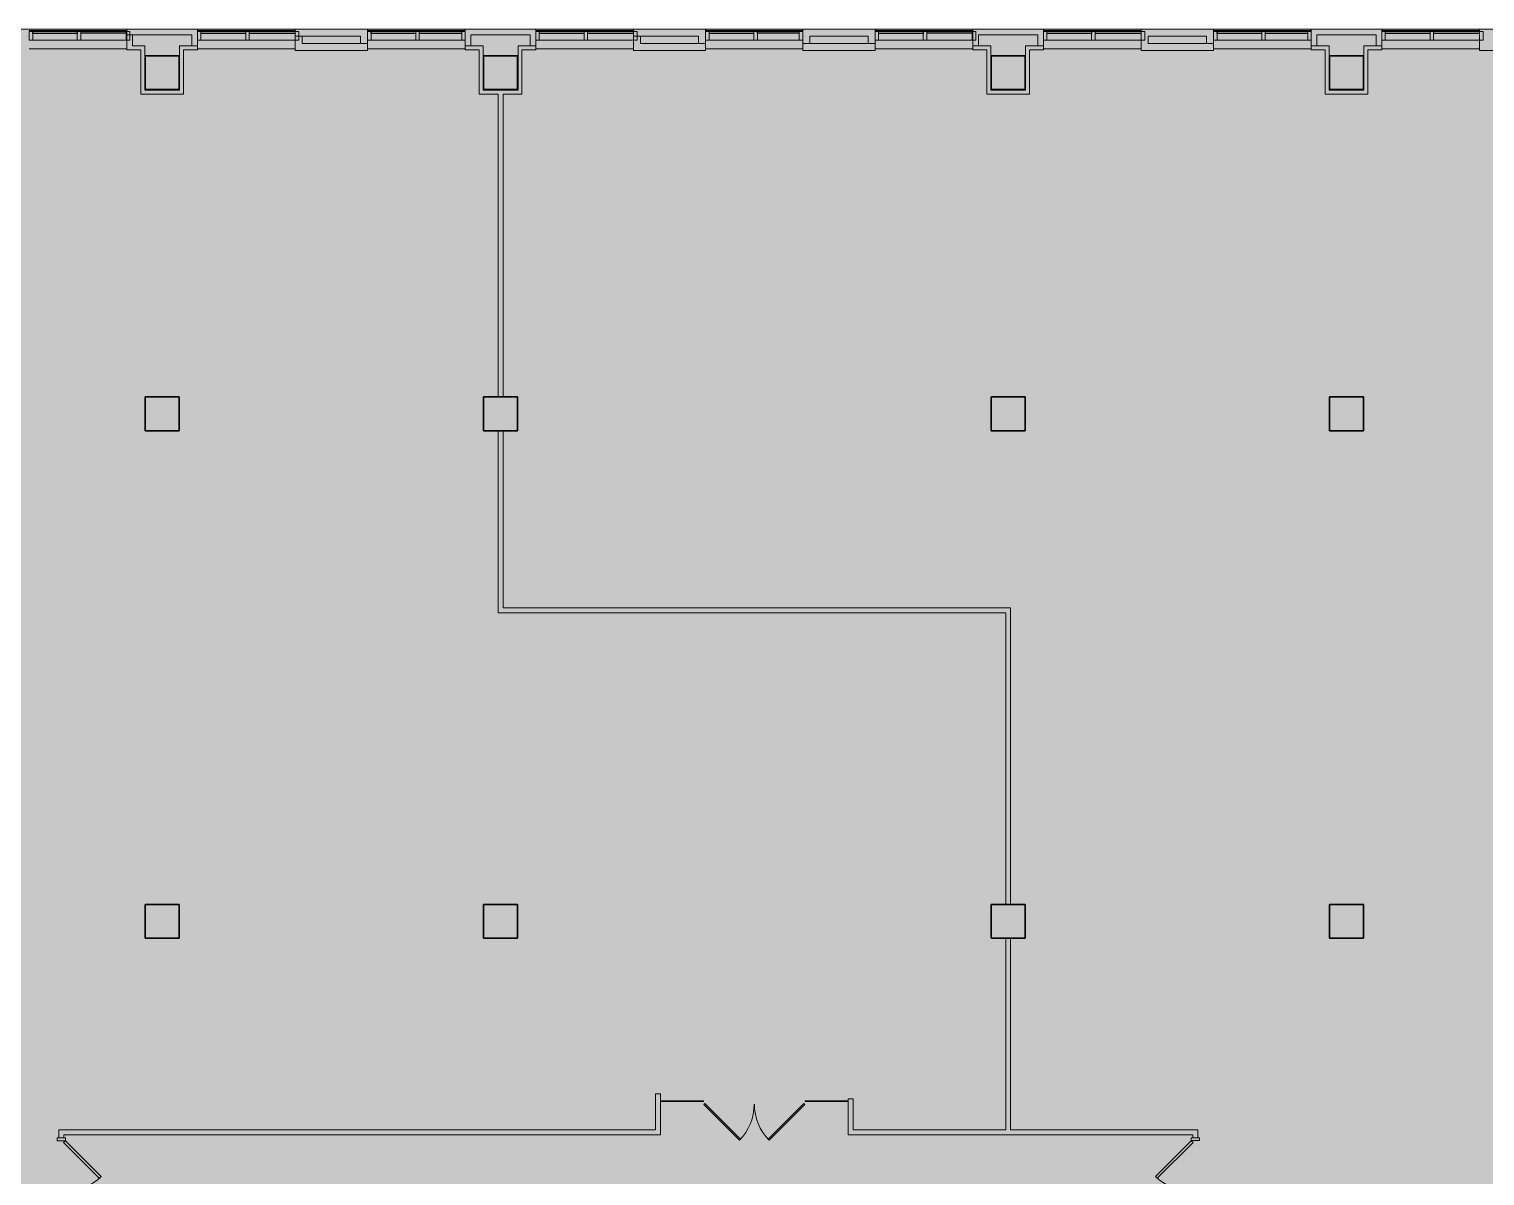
# Model space of a CAD drawing. Header units: inches. Extents: x 45807 to 48637, y -37659 to -35436.
# Drawn here: x 46455 to 47488, y -36249 to -35436 of the extents above; entities that cross this region are included whole.
import ezdxf

# ---------------------------------------------------------------- set-up
doc = ezdxf.new("R2010")
doc.units = ezdxf.units.IN
doc.header["$MEASUREMENT"] = 0
for name, color, linetype, lineweight in [('A-DETL-GENF', 92, 'Continuous', 9), ('A-DETL-THIN', 151, 'Continuous', 9), ('A-DOOR', 31, 'Continuous', 13), ('A-DOOR-FRAM', 31, 'Continuous', 20), ('A-GLAZ-CURT', 52, 'Continuous', 9), ('A-GLAZ-CWMG', 51, 'Continuous', 9), ('A-WALL', 113, 'Continuous', 9), ('I-WALL', 2, 'Continuous', 9), ('S-COLS', 52, 'Continuous', 9)]:
    doc.layers.add(name, color=color, linetype=linetype, lineweight=lineweight)

# ---------------------------------------------------------------- blocks, each defined once
blk = doc.blocks.new('Concrete-Rectangular-Column - 24 x 24-V12-FIRST FLOOR CONSTRUCTION')
at = {"layer": 'S-COLS', "lineweight": 30}
for p, q in [((12, 12), (-12, 12)), ((-12, 12), (-12, -12)), ((12, -12), (12, 12)), ((-12, -12), (12, -12))]:
    blk.add_line(p, q, dxfattribs=at)
blk = doc.blocks.new('Double Glass Door - Ext-GL2-GLDALF-72_ x 84_-4802802-FIRST FLOOR CONSTRUCTION')
at = {"layer": 'A-DOOR', "lineweight": 20}
for p, q in [((-35.9, 2.4), (-10.6, 27.7)), ((-9.9, 27), (-35.2, 1.7)), ((-10.6, 27.7), (-9.9, 27)), ((10.6, 27.7), (9.9, 27)), ((9.9, 27), (35.2, 1.7)), ((35.9, 2.4), (10.6, 27.7)), ((-35.2, 1.7), (-35.9, 2.4)), ((35.2, 1.7), (35.9, 2.4))]:
    blk.add_line(p, q, dxfattribs=at)
at = {"layer": 'A-DOOR', "lineweight": 9}
for centre, start, end in [((-35.9, 2.4), 359.5, 45), ((35.9, 2.4), 135, 180.5)]:
    blk.add_arc(centre, 35.8, start, end, dxfattribs=at)
blk = doc.blocks.new('Single Flush - OTJ_SOLIDFLUSH_ALUM-4818046-FIRST FLOOR CONSTRUCTION')
at = {"layer": 'A-DOOR', "lineweight": 20}
for p, q in [((-8.7, -27), (16.7, -1.6)), ((17.9, -2.9), (-7.4, -28.2)), ((16.7, -1.6), (17.9, -2.9)), ((-7.4, -28.2), (-8.7, -27))]:
    blk.add_line(p, q, dxfattribs=at)
at = {"layer": 'A-DOOR', "lineweight": 9}
blk.add_arc((17.9, -2.9), 35.8, 179.5, 225, dxfattribs=at)
at = {"layer": 'A-DOOR-FRAM'}
for p, q in [((-20, 2.9), (-20, -2.9)), ((-20, 2.9), (-18, 2.9)), ((-18, 2.9), (-18, -2.9)), ((18, 2.9), (18, -2.9)), ((18, 2.9), (20, 2.9)), ((20, 2.9), (20, -2.9)), ((-20, -2.9), (-18, -2.9)), ((18, -2.9), (20, -2.9))]:
    blk.add_line(p, q, dxfattribs=at)
blk = doc.blocks.new('Single Flush - OTJ_SOLIDFLUSH_ALUM-4817984-FIRST FLOOR CONSTRUCTION')
at = {"layer": 'A-DOOR', "lineweight": 20}
for p, q in [((-7.4, 28.2), (-8.7, 27)), ((-8.7, 27), (16.7, 1.6)), ((17.9, 2.9), (-7.4, 28.2)), ((16.7, 1.6), (17.9, 2.9))]:
    blk.add_line(p, q, dxfattribs=at)
at = {"layer": 'A-DOOR', "lineweight": 9}
blk.add_arc((17.9, 2.9), 35.8, 135, 180.5, dxfattribs=at)
at = {"layer": 'A-DOOR-FRAM'}
for p, q in [((-20, -2.9), (-20, 2.9)), ((-20, 2.9), (-18, 2.9)), ((-18, -2.9), (-18, 2.9)), ((18, -2.9), (18, 2.9)), ((18, 2.9), (20, 2.9)), ((20, -2.9), (20, 2.9)), ((-20, -2.9), (-18, -2.9)), ((18, -2.9), (20, -2.9))]:
    blk.add_line(p, q, dxfattribs=at)
blk = doc.blocks.new('System Panel - Glazed-4830267-FIRST FLOOR CONSTRUCTION')
at = {"layer": 'A-GLAZ-CURT', "lineweight": 13}
for p, q in [((16.1, -0.8), (-16.1, -0.8)), ((-16.1, -0.8), (-16.1, -1.8)), ((-16.1, -1.8), (16.1, -1.8)), ((16.1, -1.8), (16.1, -0.8))]:
    blk.add_line(p, q, dxfattribs=at)
blk = doc.blocks.new('Rectangular Mullion - 2_5_ x 5_ rectangular 2-4830265-FIRST FLOOR CONSTRUCTION')
at = {"layer": 'A-GLAZ-CWMG'}
for p, q in [((46131.8, -35437.5), (46163.9, -35437.5)), ((46131.8, -35443.7), (46163.9, -35443.7))]:
    blk.add_line(p, q, dxfattribs=at)
blk = doc.blocks.new('Rectangular Mullion - 2_5_ x 5_ rectangular 2-V26-FIRST FLOOR CONSTRUCTION')
at = {"layer": 'A-GLAZ-CWMG', "lineweight": 20}
for p, q in [((-2.5, 2.125), (0, 2.125)), ((-2.5, -4.125), (-2.5, 2.125)), ((0, 2.125), (0, -4.125)), ((0, -4.125), (-2.5, -4.125))]:
    blk.add_line(p, q, dxfattribs=at)
blk = doc.blocks.new('Rectangular Mullion - 2_5_ x 5_ rectangular 2-V27-FIRST FLOOR CONSTRUCTION')
at = {"layer": 'A-GLAZ-CWMG', "lineweight": 20}
for p, q in [((0, 2.125), (-2.5, 2.125)), ((-2.5, 2.125), (-2.5, -4.125)), ((0, -4.125), (0, 2.125)), ((-2.5, -4.125), (0, -4.125))]:
    blk.add_line(p, q, dxfattribs=at)
blk = doc.blocks.new('System Panel - Glazed-4830151-FIRST FLOOR CONSTRUCTION')
at = {"layer": 'A-GLAZ-CURT', "lineweight": 13}
for p, q in [((15.9, -0.7), (-15.9, -0.7)), ((-15.9, -0.7), (-15.9, -1.8)), ((-15.9, -1.8), (15.9, -1.8)), ((15.9, -1.8), (15.9, -0.7))]:
    blk.add_line(p, q, dxfattribs=at)
blk = doc.blocks.new('Rectangular Mullion - 2_5_ x 5_ rectangular 2-4830150-FIRST FLOOR CONSTRUCTION')
at = {"layer": 'A-GLAZ-CWMG'}
for p, q in [((45857.1, -35437.5), (45888.8, -35437.5)), ((45857.1, -35443.7), (45888.8, -35443.7))]:
    blk.add_line(p, q, dxfattribs=at)
blk = doc.blocks.new('Rectangular Mullion - 2_5_ x 5_ rectangular 2-V28-FIRST FLOOR CONSTRUCTION')
at = {"layer": 'A-GLAZ-CWMG', "lineweight": 20}
for p, q in [((-2.25, 2.125), (0.25, 2.125)), ((-2.25, -4.125), (-2.25, 2.125)), ((0.25, 2.125), (0.25, -4.125)), ((0.25, -4.125), (-2.25, -4.125))]:
    blk.add_line(p, q, dxfattribs=at)
blk = doc.blocks.new('System Panel - Glazed-4830295-FIRST FLOOR CONSTRUCTION')
at = {"layer": 'A-GLAZ-CURT', "lineweight": 13}
for p, q in [((16.3, -0.7), (-16.3, -0.7)), ((-16.3, -0.7), (-16.3, -1.8)), ((-16.3, -1.8), (16.3, -1.8)), ((16.3, -1.8), (16.3, -0.7))]:
    blk.add_line(p, q, dxfattribs=at)
blk = doc.blocks.new('Rectangular Mullion - 2_5_ x 5_ rectangular 2-4830293-FIRST FLOOR CONSTRUCTION')
at = {"layer": 'A-GLAZ-CWMG'}
for p, q in [((46251.2, -35437.5), (46283.8, -35437.5)), ((46251.2, -35443.7), (46283.8, -35443.7))]:
    blk.add_line(p, q, dxfattribs=at)
blk = doc.blocks.new('System Panel - Glazed-4830463-FIRST FLOOR CONSTRUCTION')
at = {"layer": 'A-GLAZ-CURT', "lineweight": 13}
for p, q in [((15.1, -0.7), (-15.1, -0.7)), ((-15.1, -0.7), (-15.1, -1.8)), ((-15.1, -1.8), (15.1, -1.8)), ((15.1, -1.8), (15.1, -0.7))]:
    blk.add_line(p, q, dxfattribs=at)
blk = doc.blocks.new('Rectangular Mullion - 2_5_ x 5_ rectangular 2-4830461-FIRST FLOOR CONSTRUCTION')
at = {"layer": 'A-GLAZ-CWMG'}
for p, q in [((46731.8, -35437.5), (46761.9, -35437.5)), ((46731.8, -35443.7), (46761.9, -35443.7))]:
    blk.add_line(p, q, dxfattribs=at)
blk = doc.blocks.new('System Panel - Glazed-4830526-FIRST FLOOR CONSTRUCTION')
at = {"layer": 'A-GLAZ-CURT', "lineweight": 13}
for p, q in [((14.9, -0.8), (-14.9, -0.8)), ((-14.9, -0.8), (-14.9, -1.8)), ((-14.9, -1.8), (14.9, -1.8)), ((14.9, -1.8), (14.9, -0.8))]:
    blk.add_line(p, q, dxfattribs=at)
blk = doc.blocks.new('Rectangular Mullion - 2_5_ x 5_ rectangular 2-4830524-FIRST FLOOR CONSTRUCTION')
at = {"layer": 'A-GLAZ-CWMG'}
for p, q in [((46971.5, -35437.5), (47001.3, -35437.5)), ((46971.5, -35443.7), (47001.3, -35443.7))]:
    blk.add_line(p, q, dxfattribs=at)

msp = doc.modelspace()

# ---------------------------------------------------------------- hatches: boundary and pattern name
at = {"layer": 'A-DETL-GENF'}
h = msp.add_hatch(color=9, dxfattribs=at)
h.paths.add_polyline_path([(47373.3, -37658.8), (48135.4, -37658.8), (48135.4, -37255.8), (48256.4, -37255.8), (48256.4, -36855.8), (48636.4, -36855.8), (48636.4, -36432.8), (48075.4, -36432.8), (48075.4, -35435.8), (45807.4, -35435.8), (45807.4, -36911.1), (46010.1, -36911.1), (46010.1, -36715.5), (46346.4, -36715.5), (46346.4, -36862), (46862.1, -36862), (46862.1, -37049.3), (46569.9, -37049.3), (46569.9, -37658.8), (47372.9, -37658.8)], flags=0)
h.paths.add_polyline_path([(46426.1, -36636.5), (46426.1, -36636.5), (46425.7, -36636.3)], flags=0)
h.paths.add_polyline_path([(46426.1, -36600.5), (46426.1, -36600.5), (46425.2, -36599.9)], flags=0)
h.paths.add_polyline_path([(46424.2, -36584.6), (46424.2, -36584.6), (46424.3, -36584.5)], flags=0)
h.paths.add_polyline_path([(46747.5, -36574.2), (46747.5, -36574.2), (46747.5, -36559.8)], flags=0)
h.paths.add_polyline_path([(46426.1, -36564.5), (46426.1, -36564.5), (46425.2, -36563.9)], flags=0)
h.paths.add_polyline_path([(46763.7, -36559.8), (46763.7, -36559.8), (46763.7, -36546.8)], flags=0)
h.paths.add_polyline_path([(46749.6, -36538.7), (46749.6, -36538.7), (46750, -36538.7)], flags=0)
h.paths.add_polyline_path([(46426.1, -36528.5), (46426.1, -36528.5), (46425.2, -36527.9)], flags=0)
h.paths.add_polyline_path([(46426.1, -36492.5), (46426.1, -36492.5), (46425.2, -36491.9)], flags=0)
h.paths.add_polyline_path([(46749.6, -36466.7), (46749.6, -36466.7), (46750, -36466.7)], flags=0)
h.paths.add_polyline_path([(46747.5, -36444.9), (46747.5, -36444.9), (46747.5, -36442.3)], flags=0)

# ---------------------------------------------------------------- linework, layer by layer
at = {"layer": 'A-DETL-THIN'}
msp.add_line((48075.4, -35435.8), (45807.4, -35435.8), dxfattribs=at)
at = {"layer": 'A-WALL'}
for p, q in [((46455.1, -35436.8), (46524.4, -35436.8)), ((46574.4, -35436.8), (46643.8, -35436.8)), ((46695.1, -35436.8), (46764.4, -35436.8)), ((46814.4, -35436.8), (46883.8, -35436.8)), ((46934.8, -35436.8), (47003.8, -35436.8)), ((47055.1, -35436.8), (47124.4, -35436.8)), ((47174.4, -35436.8), (47243.8, -35436.8)), ((47295.1, -35436.8), (47364.4, -35436.8)), ((47414.4, -35436.8), (47483.8, -35436.8)), ((46524.4, -35449.8), (46455.1, -35449.8)), ((46643.8, -35449.8), (46574.4, -35449.8)), ((46764.4, -35449.8), (46695.1, -35449.8)), ((46883.8, -35449.8), (46814.4, -35449.8)), ((47003.8, -35449.8), (46934.8, -35449.8)), ((47124.4, -35449.8), (47055.1, -35449.8)), ((47243.8, -35449.8), (47174.4, -35449.8)), ((47364.4, -35449.8), (47295.1, -35449.8)), ((47483.8, -35449.8), (47414.4, -35449.8))]:
    msp.add_line(p, q, dxfattribs=at)
at = {"layer": 'A-WALL', "lineweight": 13}
for p, q in [((46524.4, -35439.8), (46528.4, -35439.8)), ((46643.8, -35440.8), (46648.8, -35440.8)), ((46883.8, -35440.8), (46888.8, -35440.8)), ((46574.4, -35447.8), (46570.4, -35447.8)), ((46695.1, -35446.1), (46690.1, -35446.1)), ((46768.4, -35447.8), (46764.4, -35447.8)), ((46814.4, -35447.8), (46810.4, -35447.8)), ((46934.8, -35446.1), (46929.8, -35446.1)), ((47008.8, -35446.1), (47003.8, -35446.1)), ((47055.1, -35446.1), (47050.1, -35446.1)), ((47128.4, -35447.8), (47124.4, -35447.8)), ((47174.4, -35447.8), (47170.4, -35447.8)), ((47295.1, -35446.1), (47290.1, -35446.1)), ((47368.4, -35447.8), (47364.4, -35447.8)), ((47414.4, -35447.8), (47410.4, -35447.8)), ((46902.9, -36196.1), (46902.9, -36196.6)), ((47035.9, -36196.6), (47035.9, -36196.1))]:
    msp.add_line(p, q, dxfattribs=at)
at = {"layer": 'I-WALL', "lineweight": 13}
for p, q in [((46574.4, -35435.8), (46524.4, -35435.8)), ((46524.4, -35435.8), (46524.4, -35450.6)), ((46528.4, -35439.8), (46570.4, -35439.8)), ((46528.4, -35447.8), (46528.4, -35439.8)), ((46570.4, -35439.8), (46570.4, -35447.8)), ((46574.4, -35450.6), (46574.4, -35435.8)), ((46695.1, -35435.8), (46643.8, -35435.8)), ((46643.8, -35435.8), (46643.8, -35451.1)), ((46648.8, -35440.8), (46690.1, -35440.8)), ((46648.8, -35446.1), (46648.8, -35440.8)), ((46690.1, -35440.8), (46690.1, -35446.1)), ((46695.1, -35451.1), (46695.1, -35435.8)), ((46814.4, -35435.8), (46764.4, -35435.8)), ((46764.4, -35435.8), (46764.4, -35450.6)), ((46768.4, -35439.8), (46810.4, -35439.8)), ((46768.4, -35447.8), (46768.4, -35439.8)), ((46810.4, -35439.8), (46810.4, -35447.8)), ((46814.4, -35450.6), (46814.4, -35435.8)), ((46934.8, -35435.8), (46883.8, -35435.8)), ((46883.8, -35435.8), (46883.8, -35451.1)), ((46888.8, -35440.8), (46929.8, -35440.8)), ((46888.8, -35446.1), (46888.8, -35440.8)), ((46929.8, -35440.8), (46929.8, -35446.1)), ((46934.8, -35451.1), (46934.8, -35435.8)), ((47055.1, -35435.8), (47003.8, -35435.8)), ((47003.8, -35435.8), (47003.8, -35451.1)), ((47008.8, -35440.8), (47050.1, -35440.8)), ((47008.8, -35446.1), (47008.8, -35440.8)), ((47050.1, -35440.8), (47050.1, -35446.1)), ((47055.1, -35451.1), (47055.1, -35435.8)), ((47174.4, -35435.8), (47124.4, -35435.8)), ((47124.4, -35435.8), (47124.4, -35450.6)), ((47128.4, -35439.8), (47170.4, -35439.8)), ((47128.4, -35447.8), (47128.4, -35439.8)), ((47170.4, -35439.8), (47170.4, -35447.8)), ((47174.4, -35450.6), (47174.4, -35435.8)), ((47295.1, -35435.8), (47243.8, -35435.8)), ((47243.8, -35435.8), (47243.8, -35451.1)), ((47248.8, -35440.8), (47290.1, -35440.8)), ((47248.8, -35446.1), (47248.8, -35440.8)), ((47290.1, -35440.8), (47290.1, -35446.1)), ((47295.1, -35451.1), (47295.1, -35435.8)), ((47414.4, -35435.8), (47364.4, -35435.8)), ((47364.4, -35435.8), (47364.4, -35450.6)), ((47368.4, -35439.8), (47410.4, -35439.8)), ((47368.4, -35447.8), (47368.4, -35439.8)), ((47410.4, -35439.8), (47410.4, -35447.8)), ((47414.4, -35450.6), (47414.4, -35435.8)), ((47535.1, -35435.8), (47483.8, -35435.8)), ((47483.8, -35435.8), (47483.8, -35451.1)), ((46524.4, -35450.6), (46534.3, -35450.6)), ((46537.1, -35447.8), (46528.4, -35447.8)), ((46534.3, -35450.6), (46534.3, -35482)), ((46537.1, -35479.2), (46537.1, -35447.8)), ((46570.4, -35447.8), (46561.8, -35447.8)), ((46561.8, -35447.8), (46561.8, -35479.2)), ((46564.6, -35450.6), (46574.4, -35450.6)), ((46564.6, -35482), (46564.6, -35450.6)), ((46643.8, -35451.1), (46695.1, -35451.1)), ((46690.1, -35446.1), (46648.8, -35446.1)), ((46764.4, -35450.6), (46774.3, -35450.6)), ((46777.1, -35447.8), (46768.4, -35447.8)), ((46774.3, -35450.6), (46774.3, -35482)), ((46777.1, -35479.2), (46777.1, -35447.8)), ((46801.8, -35447.8), (46801.8, -35479.2)), ((46810.4, -35447.8), (46801.8, -35447.8)), ((46804.6, -35482), (46804.6, -35450.6)), ((46804.6, -35450.6), (46814.4, -35450.6)), ((46883.8, -35451.1), (46934.8, -35451.1)), ((46929.8, -35446.1), (46888.8, -35446.1)), ((47003.8, -35451.1), (47055.1, -35451.1)), ((47050.1, -35446.1), (47008.8, -35446.1)), ((47124.4, -35450.6), (47134.3, -35450.6)), ((47137.1, -35447.8), (47128.4, -35447.8)), ((47134.3, -35450.6), (47134.3, -35482)), ((47137.1, -35479.2), (47137.1, -35447.8)), ((47161.8, -35447.8), (47161.8, -35479.2)), ((47170.4, -35447.8), (47161.8, -35447.8)), ((47164.6, -35482), (47164.6, -35450.6)), ((47164.6, -35450.6), (47174.4, -35450.6)), ((47243.8, -35451.1), (47295.1, -35451.1)), ((47290.1, -35446.1), (47248.8, -35446.1)), ((47364.4, -35450.6), (47374.3, -35450.6)), ((47377.1, -35447.8), (47368.4, -35447.8)), ((47374.3, -35450.6), (47374.3, -35482)), ((47377.1, -35479.2), (47377.1, -35447.8)), ((47401.8, -35447.8), (47401.8, -35479.2)), ((47410.4, -35447.8), (47401.8, -35447.8)), ((47404.6, -35482), (47404.6, -35450.6)), ((47404.6, -35450.6), (47414.4, -35450.6)), ((47483.8, -35451.1), (47535.1, -35451.1)), ((46534.3, -35482), (46564.6, -35482)), ((46561.8, -35479.2), (46537.1, -35479.2)), ((46774.3, -35482), (46787.7, -35482)), ((46801.8, -35479.2), (46777.1, -35479.2)), ((46787.7, -35482), (46787.7, -35696.8)), ((46791.2, -35482), (46804.6, -35482)), ((46791.2, -35696.8), (46791.2, -35482)), ((47134.3, -35482), (47164.6, -35482)), ((47161.8, -35479.2), (47137.1, -35479.2)), ((47374.3, -35482), (47404.6, -35482)), ((47401.8, -35479.2), (47377.1, -35479.2)), ((46787.7, -35720.8), (46787.7, -35849.9)), ((46791.2, -35846.4), (46791.2, -35720.8)), ((47151.2, -35846.4), (46791.2, -35846.4)), ((47151.2, -36056.8), (47151.2, -35846.4)), ((46787.7, -35849.9), (47147.7, -35849.9)), ((47147.7, -35849.9), (47147.7, -36056.8)), ((47147.7, -36080.8), (47147.7, -36216.8)), ((47151.2, -36216.8), (47151.2, -36080.8)), ((46899.4, -36191.1), (46899.4, -36216.8)), ((46902.9, -36191.1), (46899.4, -36191.1)), ((46902.9, -36196.1), (46902.9, -36191.1)), ((46933.4, -36196.1), (46902.9, -36196.1)), ((46902.9, -36220.3), (46902.9, -36196.6)), ((46902.9, -36196.6), (46933.4, -36196.6)), ((46933.4, -36196.6), (46933.4, -36196.1)), ((47035.9, -36196.1), (47005.4, -36196.1)), ((47005.4, -36196.1), (47005.4, -36196.6)), ((47005.4, -36196.6), (47035.9, -36196.6)), ((47039.4, -36194.6), (47035.9, -36194.6)), ((47035.9, -36194.6), (47035.9, -36196.1)), ((47035.9, -36196.6), (47035.9, -36220.3)), ((47039.4, -36216.8), (47039.4, -36194.6)), ((46899.4, -36216.8), (46476.2, -36216.8)), ((46476.2, -36216.8), (46476.2, -36222.4)), ((47147.7, -36216.8), (47039.4, -36216.8)), ((47283.9, -36216.8), (47151.2, -36216.8)), ((47283.9, -36222.3), (47283.9, -36216.8)), ((46476.2, -36222.4), (46479.7, -36222.4)), ((46479.7, -36220.3), (46902.9, -36220.3)), ((46479.7, -36222.4), (46479.7, -36220.3)), ((47035.9, -36220.3), (47280.4, -36220.3)), ((47280.4, -36220.3), (47280.4, -36222.3)), ((47280.4, -36222.3), (47283.9, -36222.3))]:
    msp.add_line(p, q, dxfattribs=at)

# ---------------------------------------------------------------- block references
at = {"layer": 'A-DOOR'}
for name, p, rotation in [('Double Glass Door - Ext-GL2-GLDALF-72_ x 84_-4802802-FIRST FLOOR CONSTRUCTION', (46969.4, -36196.3), 180), ('Single Flush - OTJ_SOLIDFLUSH_ALUM-4818046-FIRST FLOOR CONSTRUCTION', (46477.9, -36242.4), 90), ('Single Flush - OTJ_SOLIDFLUSH_ALUM-4817984-FIRST FLOOR CONSTRUCTION', (47282.2, -36242.3), 90)]:
    msp.add_blockref(name, p, dxfattribs=dict(at, rotation=rotation))
at = {"layer": 'A-GLAZ-CURT', "rotation": 180}
for name, p in [('System Panel - Glazed-4830151-FIRST FLOOR CONSTRUCTION', (46473.4, -35439.6)), ('System Panel - Glazed-4830267-FIRST FLOOR CONSTRUCTION', (46507.9, -35439.6)), ('System Panel - Glazed-4830151-FIRST FLOOR CONSTRUCTION', (46592.8, -35439.6)), ('System Panel - Glazed-4830295-FIRST FLOOR CONSTRUCTION', (46627.5, -35439.6)), ('System Panel - Glazed-4830151-FIRST FLOOR CONSTRUCTION', (46713.4, -35439.6)), ('System Panel - Glazed-4830463-FIRST FLOOR CONSTRUCTION', (46746.9, -35439.6)), ('System Panel - Glazed-4830151-FIRST FLOOR CONSTRUCTION', (46832.8, -35439.6)), ('System Panel - Glazed-4830295-FIRST FLOOR CONSTRUCTION', (46867.5, -35439.6)), ('System Panel - Glazed-4830151-FIRST FLOOR CONSTRUCTION', (46953.2, -35439.6)), ('System Panel - Glazed-4830526-FIRST FLOOR CONSTRUCTION', (46986.4, -35439.6)), ('System Panel - Glazed-4830151-FIRST FLOOR CONSTRUCTION', (47073.4, -35439.6)), ('System Panel - Glazed-4830267-FIRST FLOOR CONSTRUCTION', (47107.9, -35439.6)), ('System Panel - Glazed-4830151-FIRST FLOOR CONSTRUCTION', (47192.8, -35439.6)), ('System Panel - Glazed-4830295-FIRST FLOOR CONSTRUCTION', (47227.5, -35439.6)), ('System Panel - Glazed-4830151-FIRST FLOOR CONSTRUCTION', (47313.4, -35439.6)), ('System Panel - Glazed-4830463-FIRST FLOOR CONSTRUCTION', (47346.9, -35439.6)), ('System Panel - Glazed-4830151-FIRST FLOOR CONSTRUCTION', (47432.8, -35439.6)), ('System Panel - Glazed-4830295-FIRST FLOOR CONSTRUCTION', (47467.5, -35439.6))]:
    msp.add_blockref(name, p, dxfattribs=at)
at = {"layer": 'A-GLAZ-CWMG', "extrusion": (0, 0, -1)}
for name, p in [('Rectangular Mullion - 2_5_ x 5_ rectangular 2-V26-FIRST FLOOR CONSTRUCTION', (-46455.1, -35439.6)), ('Rectangular Mullion - 2_5_ x 5_ rectangular 2-V28-FIRST FLOOR CONSTRUCTION', (-46489.5, -35439.6)), ('Rectangular Mullion - 2_5_ x 5_ rectangular 2-V26-FIRST FLOOR CONSTRUCTION', (-46574.4, -35439.6)), ('Rectangular Mullion - 2_5_ x 5_ rectangular 2-V28-FIRST FLOOR CONSTRUCTION', (-46608.9, -35439.6)), ('Rectangular Mullion - 2_5_ x 5_ rectangular 2-V26-FIRST FLOOR CONSTRUCTION', (-46695.1, -35439.6)), ('Rectangular Mullion - 2_5_ x 5_ rectangular 2-V28-FIRST FLOOR CONSTRUCTION', (-46729.5, -35439.6)), ('Rectangular Mullion - 2_5_ x 5_ rectangular 2-V26-FIRST FLOOR CONSTRUCTION', (-46814.4, -35439.6)), ('Rectangular Mullion - 2_5_ x 5_ rectangular 2-V28-FIRST FLOOR CONSTRUCTION', (-46848.9, -35439.6)), ('Rectangular Mullion - 2_5_ x 5_ rectangular 2-V26-FIRST FLOOR CONSTRUCTION', (-46934.8, -35439.6)), ('Rectangular Mullion - 2_5_ x 5_ rectangular 2-V28-FIRST FLOOR CONSTRUCTION', (-46969.3, -35439.6)), ('Rectangular Mullion - 2_5_ x 5_ rectangular 2-V26-FIRST FLOOR CONSTRUCTION', (-47055.1, -35439.6)), ('Rectangular Mullion - 2_5_ x 5_ rectangular 2-V28-FIRST FLOOR CONSTRUCTION', (-47089.5, -35439.6)), ('Rectangular Mullion - 2_5_ x 5_ rectangular 2-V26-FIRST FLOOR CONSTRUCTION', (-47174.4, -35439.6)), ('Rectangular Mullion - 2_5_ x 5_ rectangular 2-V28-FIRST FLOOR CONSTRUCTION', (-47208.9, -35439.6)), ('Rectangular Mullion - 2_5_ x 5_ rectangular 2-V26-FIRST FLOOR CONSTRUCTION', (-47295.1, -35439.6)), ('Rectangular Mullion - 2_5_ x 5_ rectangular 2-V28-FIRST FLOOR CONSTRUCTION', (-47329.5, -35439.6)), ('Rectangular Mullion - 2_5_ x 5_ rectangular 2-V26-FIRST FLOOR CONSTRUCTION', (-47414.4, -35439.6)), ('Rectangular Mullion - 2_5_ x 5_ rectangular 2-V28-FIRST FLOOR CONSTRUCTION', (-47448.9, -35439.6))]:
    msp.add_blockref(name, p, dxfattribs=at)
at = {"layer": 'A-GLAZ-CWMG'}
for name, p in [('Rectangular Mullion - 2_5_ x 5_ rectangular 2-4830150-FIRST FLOOR CONSTRUCTION', (600.5, 0)), ('Rectangular Mullion - 2_5_ x 5_ rectangular 2-4830265-FIRST FLOOR CONSTRUCTION', (360, 0)), ('Rectangular Mullion - 2_5_ x 5_ rectangular 2-V27-FIRST FLOOR CONSTRUCTION', (46526.4, -35439.6)), ('Rectangular Mullion - 2_5_ x 5_ rectangular 2-4830150-FIRST FLOOR CONSTRUCTION', (719.9, 0)), ('Rectangular Mullion - 2_5_ x 5_ rectangular 2-4830293-FIRST FLOOR CONSTRUCTION', (360, 0)), ('Rectangular Mullion - 2_5_ x 5_ rectangular 2-V27-FIRST FLOOR CONSTRUCTION', (46646.3, -35439.6)), ('Rectangular Mullion - 2_5_ x 5_ rectangular 2-4830150-FIRST FLOOR CONSTRUCTION', (840.5, 0)), ('Rectangular Mullion - 2_5_ x 5_ rectangular 2-4830461-FIRST FLOOR CONSTRUCTION', (0, 0)), ('Rectangular Mullion - 2_5_ x 5_ rectangular 2-V27-FIRST FLOOR CONSTRUCTION', (46764.4, -35439.6)), ('Rectangular Mullion - 2_5_ x 5_ rectangular 2-4830150-FIRST FLOOR CONSTRUCTION', (959.9, 0)), ('Rectangular Mullion - 2_5_ x 5_ rectangular 2-4830293-FIRST FLOOR CONSTRUCTION', (600, 0)), ('Rectangular Mullion - 2_5_ x 5_ rectangular 2-V27-FIRST FLOOR CONSTRUCTION', (46886.3, -35439.6)), ('Rectangular Mullion - 2_5_ x 5_ rectangular 2-4830150-FIRST FLOOR CONSTRUCTION', (1080.2, 0)), ('Rectangular Mullion - 2_5_ x 5_ rectangular 2-4830524-FIRST FLOOR CONSTRUCTION', (0, 0)), ('Rectangular Mullion - 2_5_ x 5_ rectangular 2-V27-FIRST FLOOR CONSTRUCTION', (47003.8, -35439.6)), ('Rectangular Mullion - 2_5_ x 5_ rectangular 2-4830150-FIRST FLOOR CONSTRUCTION', (1200.5, 0)), ('Rectangular Mullion - 2_5_ x 5_ rectangular 2-4830265-FIRST FLOOR CONSTRUCTION', (960, 0)), ('Rectangular Mullion - 2_5_ x 5_ rectangular 2-V27-FIRST FLOOR CONSTRUCTION', (47126.4, -35439.6)), ('Rectangular Mullion - 2_5_ x 5_ rectangular 2-4830150-FIRST FLOOR CONSTRUCTION', (1319.9, 0)), ('Rectangular Mullion - 2_5_ x 5_ rectangular 2-4830293-FIRST FLOOR CONSTRUCTION', (960, 0)), ('Rectangular Mullion - 2_5_ x 5_ rectangular 2-V27-FIRST FLOOR CONSTRUCTION', (47246.3, -35439.6)), ('Rectangular Mullion - 2_5_ x 5_ rectangular 2-4830150-FIRST FLOOR CONSTRUCTION', (1440.5, 0)), ('Rectangular Mullion - 2_5_ x 5_ rectangular 2-4830461-FIRST FLOOR CONSTRUCTION', (600, 0)), ('Rectangular Mullion - 2_5_ x 5_ rectangular 2-V27-FIRST FLOOR CONSTRUCTION', (47364.4, -35439.6)), ('Rectangular Mullion - 2_5_ x 5_ rectangular 2-4830150-FIRST FLOOR CONSTRUCTION', (1559.9, 0)), ('Rectangular Mullion - 2_5_ x 5_ rectangular 2-4830293-FIRST FLOOR CONSTRUCTION', (1200, 0)), ('Rectangular Mullion - 2_5_ x 5_ rectangular 2-V27-FIRST FLOOR CONSTRUCTION', (47486.3, -35439.6))]:
    msp.add_blockref(name, p, dxfattribs=at)
at = {"layer": 'S-COLS'}
for p in [(46549.4, -35466.8), (46789.4, -35466.8), (47149.4, -35466.8), (47389.4, -35466.8), (46549.4, -35708.8), (46789.4, -35708.8), (47149.4, -35708.8), (47389.4, -35708.8), (46549.4, -36068.8), (46789.4, -36068.8), (47149.4, -36068.8), (47389.4, -36068.8)]:
    msp.add_blockref('Concrete-Rectangular-Column - 24 x 24-V12-FIRST FLOOR CONSTRUCTION', p, dxfattribs=at)

doc.saveas('drawing.dxf')
